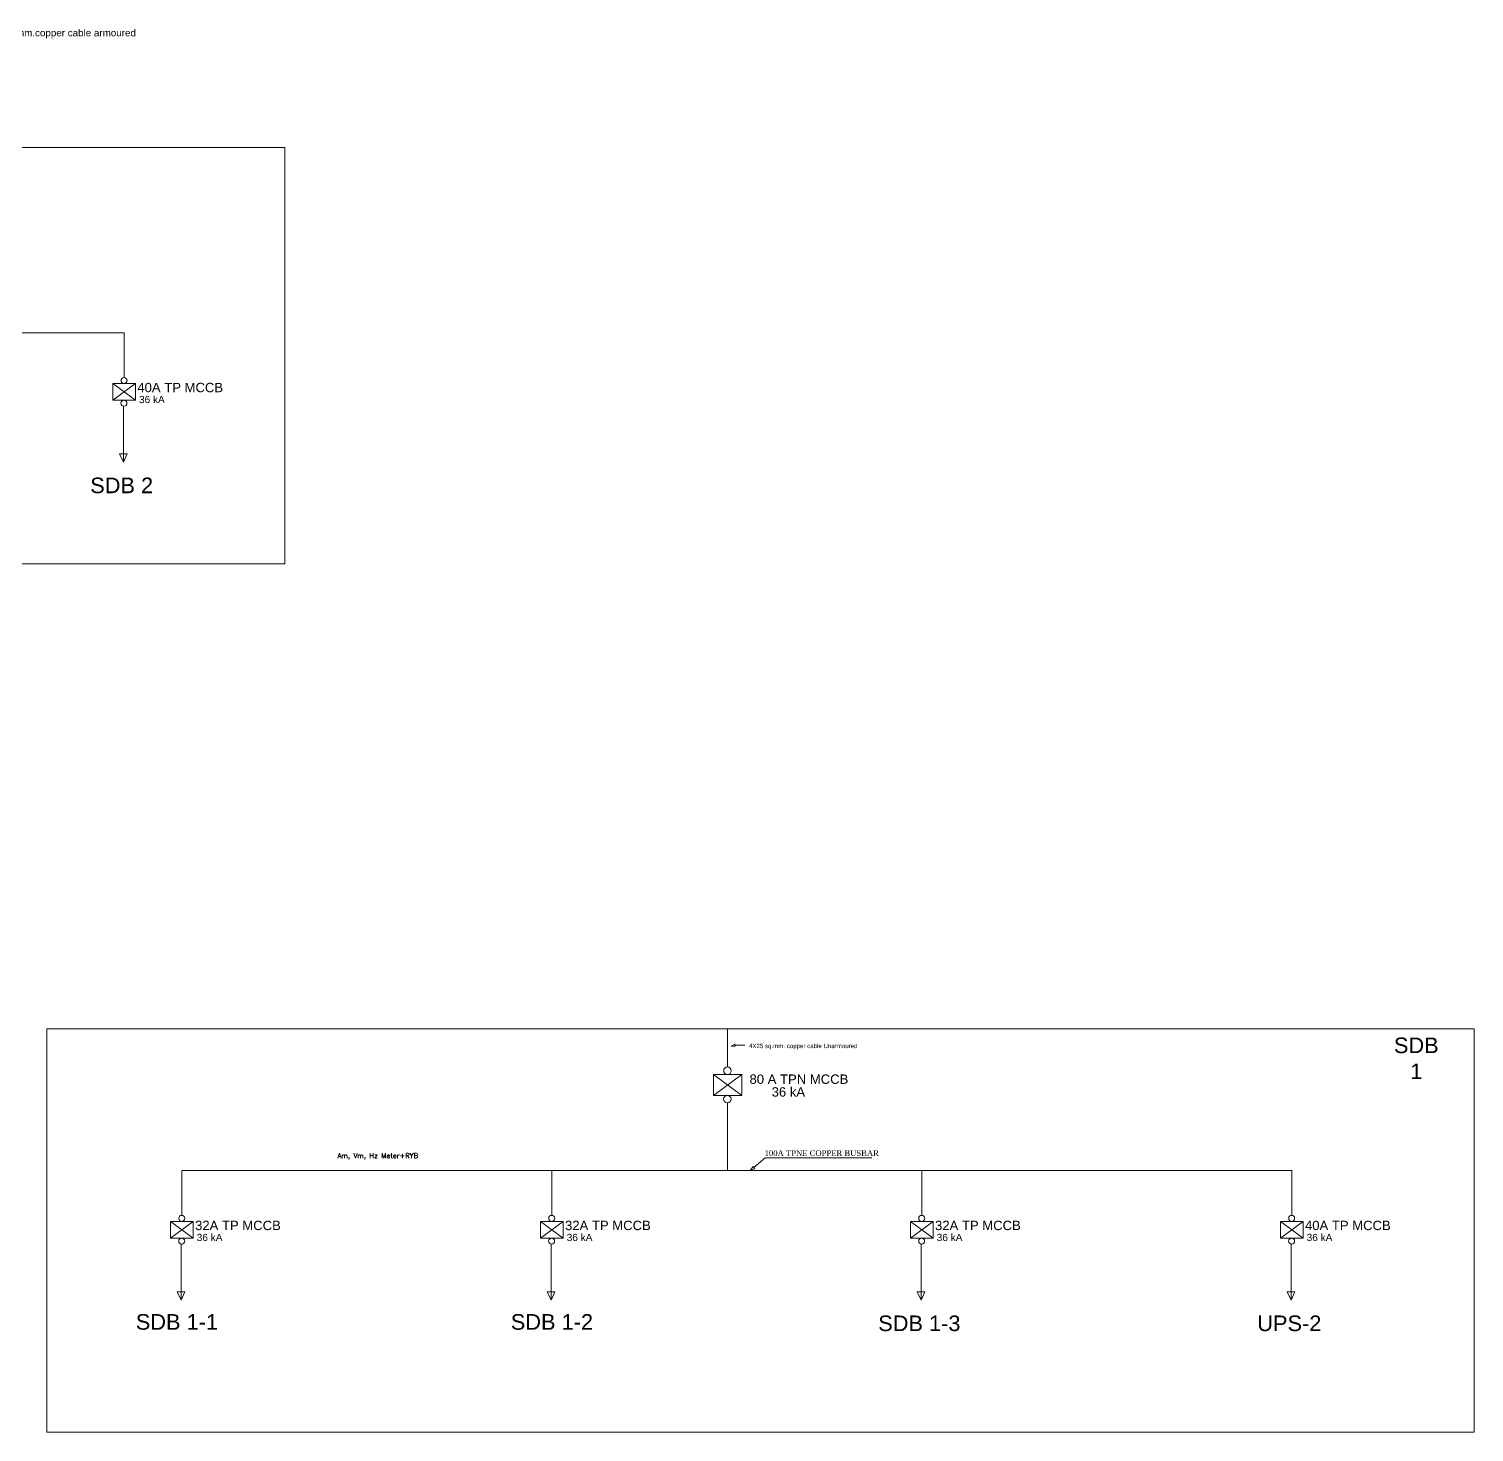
# Model space of a CAD drawing. Header units: millimetres. Extents: x 2399484 to 3337895, y 3598750 to 3969149.
# Drawn here: x 3032678 to 3172586, y 3825838 to 3961647 of the extents above; entities that cross this region are included whole.
import ezdxf

# ---------------------------------------------------------------- set-up
doc = ezdxf.new("R2010")
doc.units = ezdxf.units.MM
doc.header["$MEASUREMENT"] = 0
doc.layers.add('Singleline', color=82, linetype='Continuous', lineweight=20)
doc.styles.add('ARIAL', font='arial.ttf')
doc.styles.add('MM', font='dutch.ttf')
doc.styles.add('ordinary', font='romans.shx')
doc.styles.add('ROOM', font='arial.ttf')

msp = doc.modelspace()

# ---------------------------------------------------------------- linework, layer by layer
at = {"layer": 'Singleline', "ltscale": 3}
for p, q in [((3057452.5, 3950165.8), (2960654, 3950165.8)), ((3057452.5, 3909877.7), (3057452.5, 3950165.8)), ((2960654, 3909877.7), (3057452.5, 3909877.7))]:
    msp.add_line(p, q, dxfattribs=at)
at = {"layer": 'Singleline'}
for p, q in [((2970259, 3932244.2), (3041887.6, 3932244.2)), ((3040804.6, 3925699.3), (3042998.6, 3927329.5)), ((3042998.6, 3925699.3), (3040804.6, 3927329.5)), ((3100301.7, 3861176.2), (3100301.7, 3864878.1)), ((3101007.6, 3863383.6), (3100677, 3863196.4)), ((3101056.9, 3863196.4), (3100677, 3863196.4)), ((3098945.7, 3858417), (3101688.2, 3860454.7)), ((3101688.2, 3858417), (3098945.7, 3860454.7)), ((3100316.3, 3851146), (3100316.3, 3857705.8)), ((3047482.5, 3851146), (3154925.4, 3851146)), ((3102787, 3851552.3), (3102496.8, 3851146)), ((3102949.5, 3851356.5), (3102496.8, 3851146)), ((3046393.5, 3844601.1), (3048587.5, 3846231.2)), ((3048587.5, 3844601.1), (3046393.5, 3846231.2)), ((3082207.7, 3844601.1), (3084401.7, 3846231.2)), ((3084401.7, 3844601.1), (3082207.7, 3846231.2)), ((3118028.1, 3844601.1), (3120222.1, 3846231.3)), ((3120222.1, 3844601.1), (3118028.1, 3846231.3)), ((3153842.3, 3844601.1), (3156036.3, 3846231.3)), ((3156036.3, 3844601.1), (3153842.3, 3846231.3))]:
    msp.add_line(p, q, dxfattribs=at)
at = {"layer": 'Singleline', "ltscale": 6}
for p, q in [((3041887.6, 3932244.3), (3041887.6, 3927906.7)), ((3041828, 3925134.5), (3041828, 3919702.7)), ((3047482.5, 3851146), (3047482.5, 3846808.4)), ((3083296.8, 3851146), (3083296.8, 3846808.4)), ((3119111.1, 3851146.1), (3119111.1, 3846808.5)), ((3154925.4, 3851146.1), (3154925.4, 3846808.5)), ((3047416.9, 3844036.2), (3047416.9, 3838604.5)), ((3083231.2, 3844036.2), (3083231.2, 3838604.5)), ((3119051.5, 3844036.3), (3119051.5, 3838604.6)), ((3154865.8, 3844036.3), (3154865.8, 3838604.6))]:
    msp.add_line(p, q, dxfattribs=at)
at = {"layer": 'Singleline', "ltscale": 2.5}
for p, q in [((3041449.5, 3920518.7), (3042182.4, 3920518.7)), ((3101007.6, 3863383.6), (3101056.9, 3863196.4)), ((3102787, 3851552.3), (3102949.5, 3851356.5)), ((3047038.4, 3839420.5), (3047771.3, 3839420.5)), ((3082852.7, 3839420.5), (3083585.6, 3839420.5)), ((3118673, 3839420.5), (3119405.9, 3839420.5)), ((3154487.3, 3839420.5), (3155220.2, 3839420.5))]:
    msp.add_line(p, q, dxfattribs=at)
at = {"layer": 'Singleline', "color": 4}
msp.add_line((3101032.3, 3863290), (3101976, 3863290), dxfattribs=at)
at = {"layer": 'Singleline'}
for points in [[(3040804.6, 3927329.5), (3042998.6, 3927329.5), (3042998.6, 3925699.3), (3040804.6, 3925699.3)], [(3098945.7, 3860454.7), (3101688.2, 3860454.7), (3101688.2, 3858417), (3098945.7, 3858417)], [(3046393.5, 3846231.2), (3048587.5, 3846231.2), (3048587.5, 3844601.1), (3046393.5, 3844601.1)], [(3082207.7, 3846231.2), (3084401.7, 3846231.2), (3084401.7, 3844601.1), (3082207.7, 3844601.1)], [(3118028.1, 3846231.3), (3120222.1, 3846231.3), (3120222.1, 3844601.1), (3118028.1, 3844601.1)], [(3153842.3, 3846231.3), (3156036.3, 3846231.3), (3156036.3, 3844601.1), (3153842.3, 3844601.1)]]:
    msp.add_lwpolyline(points, close=True, dxfattribs=at)
for points in [[(3042182.4, 3920518.7), (3041828, 3919702.7), (3041449.5, 3920518.7)], [(3114272.7, 3852366.8), (3103967.3, 3852366.8), (3102868.3, 3851454.4)], [(3047771.3, 3839420.5), (3047416.9, 3838604.5), (3047038.4, 3839420.5)], [(3083585.6, 3839420.5), (3083231.2, 3838604.5), (3082852.7, 3839420.5)], [(3119405.9, 3839420.5), (3119051.5, 3838604.6), (3118673, 3839420.5)], [(3155220.2, 3839420.5), (3154865.8, 3838604.6), (3154487.3, 3839420.5)]]:
    msp.add_lwpolyline(points, dxfattribs=at)
at = {"layer": 'Singleline', "ltscale": 3}
msp.add_lwpolyline([(3034400.5, 3864878.1), (3172585.5, 3864878.1), (3172585.5, 3825838.5), (3034400.5, 3825838.5)], close=True, dxfattribs=at)
at = {"layer": 'Singleline', "extrusion": (0, 0, -1)}
for centre, major_axis, start_param, end_param in [((3041887.6, 3927617.9), (204.2, 204.2), -0.78552633, 5.49765897), ((3041880.5, 3925418.4), (-204.2, 204.2), 0.7852699930492945, 7.068455300228881), ((3100299.5, 3860815.2), (255.2, 255.2), -0.78552633, 5.49765897), ((3100290.7, 3858065.9), (-255.2, 255.2), 0.7852699930492945, 7.068455300228881), ((3047476.5, 3846519.7), (204.2, 204.2), -0.78552633, 5.49765897), ((3083290.8, 3846519.7), (204.2, 204.2), -0.78552633, 5.49765897), ((3119111.1, 3846519.7), (204.2, 204.2), -0.78552633, 5.49765897), ((3154925.4, 3846519.7), (204.2, 204.2), -0.78552633, 5.49765897), ((3047469.4, 3844320.2), (-204.2, 204.2), 0.7852699930492945, 7.068455300228881), ((3083283.7, 3844320.2), (-204.2, 204.2), 0.7852699930492945, 7.068455300228881), ((3119104, 3844320.2), (-204.2, 204.2), 0.7852699930492945, 7.068455300228881), ((3154918.3, 3844320.2), (-204.2, 204.2), 0.7852699930492945, 7.068455300228881)]:
    msp.add_ellipse(centre, major_axis=major_axis, ratio=1, start_param=start_param, end_param=end_param, dxfattribs=at)

# ---------------------------------------------------------------- texts
at = {"layer": 'Singleline', "color": 1}
for s, height, style, p in [('3.5x95/50 sq.mm.copper cable armoured', 679.669, 'ROOM', (3025727, 3960931)), ('40A TP MCCB ', 906.226, 'ROOM', (3043176.4, 3926485.3)), ('36 kA', 697.1, 'ROOM', (3043338.4, 3925427.8)), ('80 A TPN MCCB', 906.226, 'ROOM', (3102440.2, 3859543.2)), ('36 kA', 906.23, 'ROOM', (3104583.2, 3858308.7)), ('100A TPNE COPPER BUSBAR', 552.435, 'MM', (3103905.3, 3852561.3)), ('32A TP MCCB ', 906.226, 'ROOM', (3048765.3, 3845387.1)), ('32A TP MCCB ', 906.226, 'ROOM', (3084579.6, 3845387.1)), ('32A TP MCCB ', 906.226, 'ROOM', (3120399.9, 3845387.1)), ('40A TP MCCB ', 906.226, 'ROOM', (3156214.2, 3845387.1)), ('36 kA', 697.1, 'ROOM', (3048927.3, 3844329.6)), ('36 kA', 697.1, 'ROOM', (3084741.6, 3844329.6)), ('36 kA', 697.1, 'ROOM', (3120561.9, 3844329.6)), ('36 kA', 697.1, 'ROOM', (3156376.2, 3844329.6))]:
    msp.add_text(s, height=height, dxfattribs=dict(at, style=style)).set_placement(p)
at = {"layer": 'Singleline', "style": 'ROOM'}
msp.add_text('4X25 sq.mm. copper cable Unarmoured', height=424.365, dxfattribs=at).set_placement((3102387.6, 3862998.4))
at = {"layer": 'Singleline', "color": 1, "linetype": 'Continuous', "lineweight": 35, "char_height": 1509.29, "attachment_point": 5, "style": 'ARIAL'}
for s, insert, width in [('SDB 2', (3041658.5, 3917456.2), 8868.915), ('SDB 1', (3166991.3, 3862013.8), 5599.614), ('SDB 1-2', (3083310.8, 3836491.8), 13623.203), ('SDB 1-3', (3118882, 3836358), 8868.915), ('UPS-2', (3154696.3, 3836358), 8868.915)]:
    msp.add_mtext(s, dxfattribs=dict(at, insert=insert, width=width))
at = {"layer": 'Singleline', "insert": (3066456.5, 3852840.5), "char_height": 486.647, "width": 14055.452, "attachment_point": 2, "style": 'ordinary'}
msp.add_mtext('Am, Vm, Hz Meter+RYB', dxfattribs=at)
at = {"layer": 'Singleline', "color": 1, "linetype": 'Continuous', "lineweight": 35, "insert": (3047007.5, 3836492.6), "char_height": 1509.29, "attachment_point": 5, "style": 'ARIAL'}
msp.add_mtext('SDB 1-1', dxfattribs=at)

doc.saveas('drawing.dxf')
